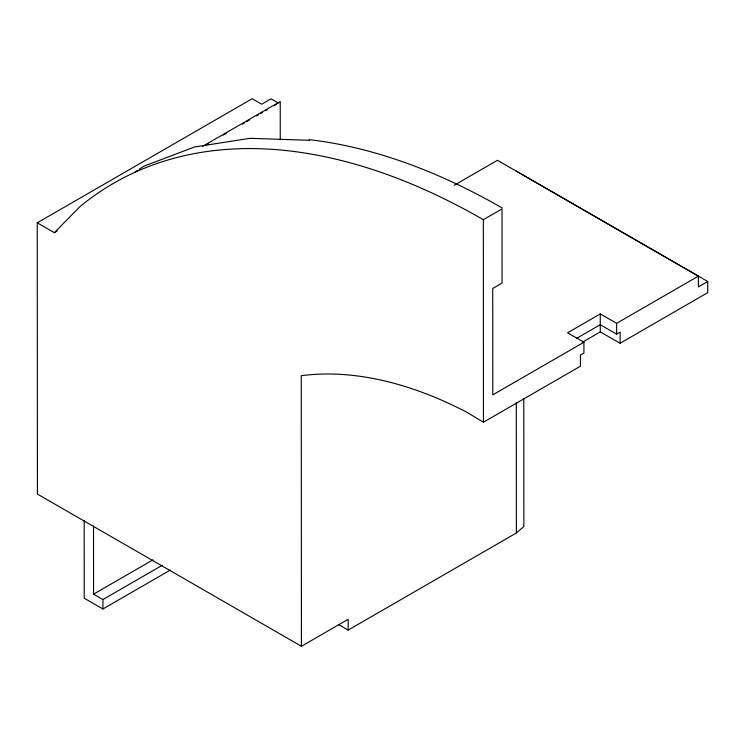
<?xml version="1.0" encoding="UTF-8"?>
<svg xmlns="http://www.w3.org/2000/svg" width="745" height="745" viewBox="0 0 745 745"><rect width="100%" height="100%" fill="white"/><g stroke="black" fill="none" stroke-linecap="round" stroke-linejoin="round"><path stroke-width="1.12" d="M301.427 646.278L37.418 494.075L37.25 222.82L54.329 232.663L80.227 206.393A740.12 427.313 60 0 1 483.337 219.682L502.028 208.898L502.074 283.072L492.724 288.473L492.79 394.85L583.912 342.234L583.912 353.028L580.411 355.048L580.411 366.195L483.458 422.21L467.003 412.348A493.181 284.739 60 0 0 301.259 375.704L301.427 646.278L348.157 619.3L348.157 630.093L516.378 532.973L523.865 526.51L523.791 398.771M135.264 171.825L137.173 170.577M139.092 169.329L143.869 166.2L194.482 146.998L249.947 138.319L309.361 140.293M576.481 338.444L600.265 324.708L616.627 334.132L620.129 332.102L620.129 343.249L707.75 292.636L707.741 281.526L516.164 171.08M37.25 222.82L252.192 98.722L261.709 104.216L271.05 98.815L278.611 103.183M202.631 146.337L280.232 101.534L280.25 139.864M54.329 232.663L57.346 230.922M206.197 144.986L208.209 143.822M223.295 135.115L226.312 133.374M242.404 124.08L244.416 122.925M246.427 121.761L249.445 120.019M256.485 115.95L258.496 114.795M260.508 113.631L262.519 112.467M265.537 110.726L267.548 109.571M274.588 105.501L276.6 104.337M454.189 185.282L497.464 160.287L698.391 276.125L698.4 286.927L707.741 281.526M93.525 525.979L93.563 594.156L152.995 559.84M93.563 594.156L102.922 599.548L162.345 565.232M698.391 276.125L616.618 323.339L600.265 313.915L567.55 332.801L583.912 342.234M84.176 520.457L84.232 598.198L102.922 608.982L170.409 570.009M582.404 342.225L600.274 331.907L620.129 343.249M338.323 624.422L348.157 630.093M616.618 323.339L616.627 334.132M600.265 313.915L600.274 331.907M516.294 402.756L516.378 532.973M483.337 219.682L483.458 422.21M102.922 599.548L102.922 608.982M309.175 139.641A740.158 428.505 60.2 0 1 502.028 207.883"/></g></svg>
